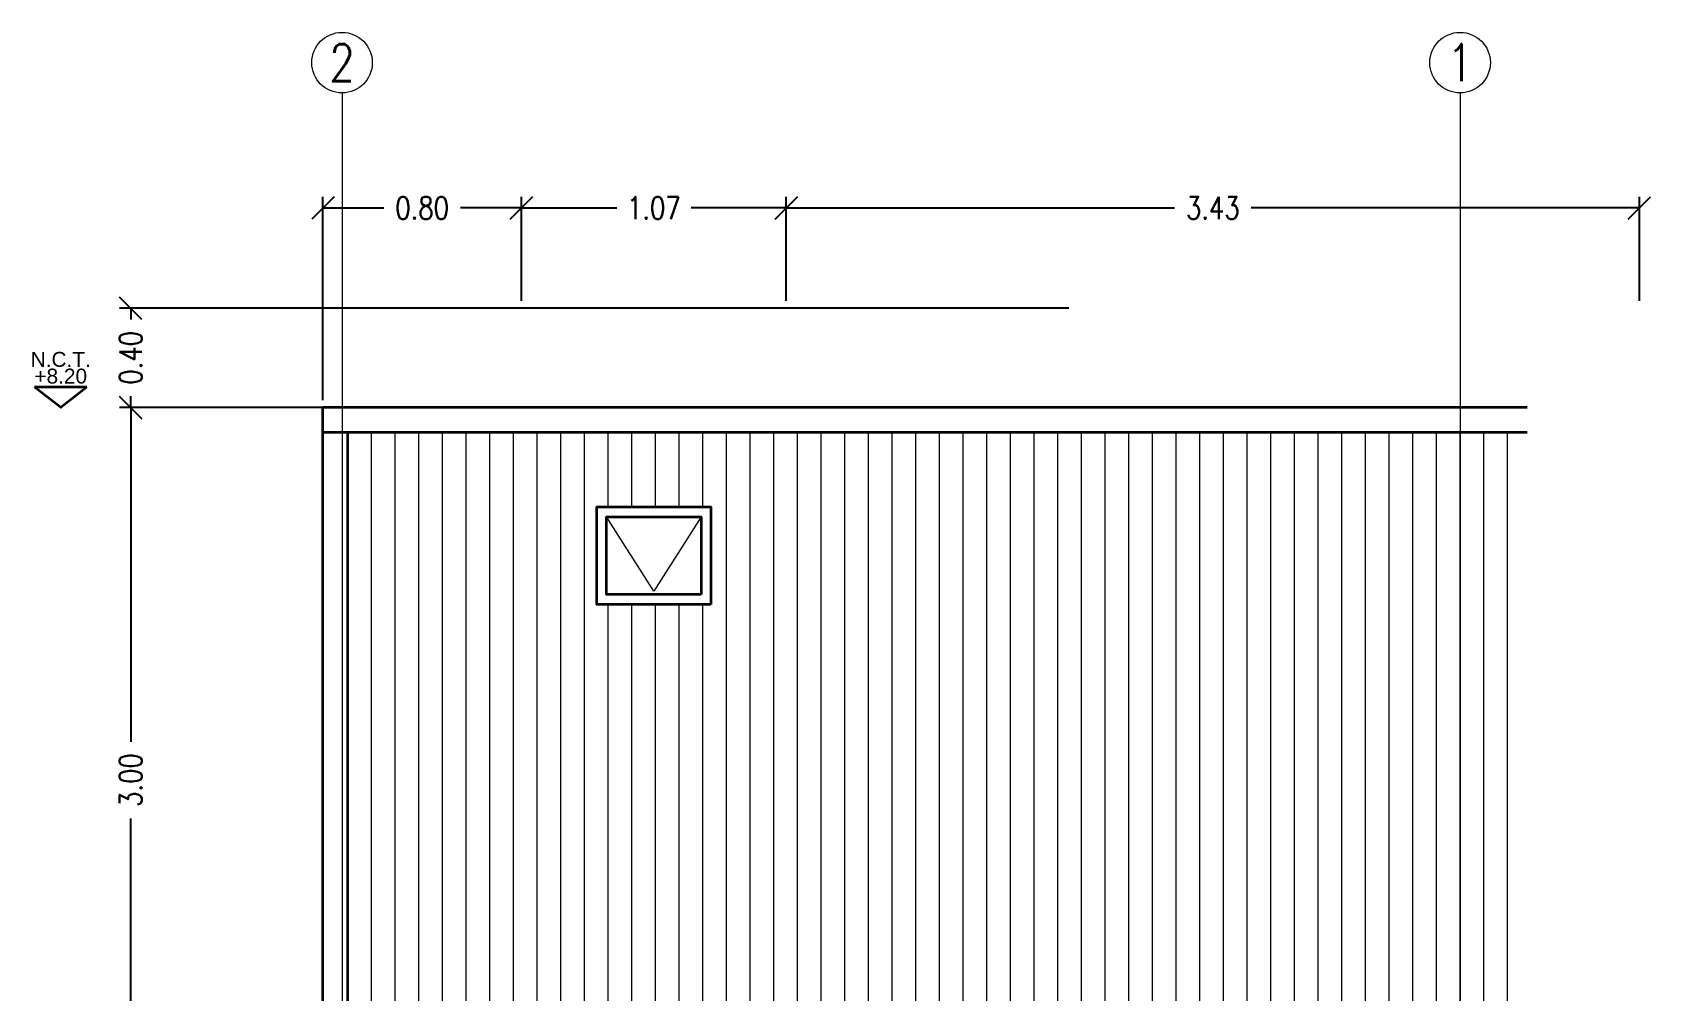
# Model space of a CAD drawing. Header units: metres. Extents: x 45 to 666, y -23 to 325.
# Drawn here: x 154.22 to 160.73, y -16.5 to -12.63 of the extents above; entities that cross this region are included whole.
import ezdxf
from ezdxf.enums import TextEntityAlignment as Align

# ---------------------------------------------------------------- set-up
doc = ezdxf.new("R2010")
doc.units = ezdxf.units.M
doc.header["$LTSCALE"] = 5
doc.header["$MEASUREMENT"] = 0
doc.linetypes.add('HIDDEN', pattern=[0.375, 0.25, -0.125])
doc.layers.get('0').update_dxf_attribs({"color": 30})
doc.layers.get('DEFPOINTS').update_dxf_attribs({"color": 210})
for name, color, linetype, lineweight in [('A-ANNO-DIMS', 3, 'Continuous', 18), ('A-ANNO-NOTE', 7, 'Continuous', 35), ('A-ANNO-SYMB', 3, 'Continuous', 18), ('A-ANNO-TEXT', 3, 'Continuous', 18), ('A-ELEV-MBE1', 7, 'Continuous', 35), ('A-ELEV-PATT', 8, 'Continuous', 18), ('A-FLOR-OVHD', 3, 'HIDDEN', 18)]:
    doc.layers.add(name, color=color, linetype=linetype, lineweight=lineweight)
doc.styles.add('E-ARIAL', font='arial.ttf')
doc.styles.add('E-ROMANS', font='romans.shx', dxfattribs={"width": 0.8})
doc.dimstyles.new('E-0050_TICK_18', dxfattribs={"dimscale": 0.001, "dimtxt": 90, "dimasz": 90, "dimexe": 45, "dimexo": 30, "dimgap": 45, "dimtad": 0, "dimzin": 0, "dimdsep": 46, "dimtxsty": 'E-ROMANS', "dimblk": 'OBLIQUE', "dimcen": 45, "dimclrd": 256, "dimclre": 256, "dimclrt": 256, "dimadec": 0, "dimazin": 0, "dimtfac": 1, "dimtmove": 1, "dimatfit": 3, "dimldrblk": 'OPEN90', "dimfxl": 1, "dimtfill": 1, "dimtolj": 1, "dimtzin": 0, "dimarcsym": 0})

# ---------------------------------------------------------------- blocks, each defined once
blk = doc.blocks.new('_Oblique')
at = {"color": 0, "linetype": 'ByBlock', "lineweight": -2}
blk.add_line((-0.5, -0.5), (0.5, 0.5), dxfattribs=at)
blk = doc.blocks.new('*D124')
at = {"layer": 'A-ANNO-DIMS', "lineweight": -2, "transparency": 16777216}
for p, q in [((157.2525, -13.714), (157.2525, -13.2953)), ((157.2525, -13.3403), (158.8148, -13.3403)), ((160.6865, -13.3403), (159.1243, -13.3403)), ((160.6865, -13.714), (160.6865, -13.2953))]:
    blk.add_line(p, q, dxfattribs=at)
at = {"layer": 'DEFPOINTS', "color": 0, "transparency": 16777216}
for p in [(157.2525, -13.3403), (157.2525, -13.744), (160.6865, -13.744)]:
    blk.add_point(p, dxfattribs=at)
at = {"layer": 'A-ANNO-DIMS', "lineweight": -2, "transparency": 16777216, "xscale": 0.09, "yscale": 0.09, "zscale": 0.09, "rotation": 180}
blk.add_blockref('_Oblique', (157.2525, -13.3403), dxfattribs=at)
at = {"layer": 'A-ANNO-DIMS', "lineweight": -2, "transparency": 16777216, "xscale": 0.09, "yscale": 0.09, "zscale": 0.09}
blk.add_blockref('_Oblique', (160.6865, -13.3403), dxfattribs=at)
at = {"layer": 'A-ANNO-DIMS', "transparency": 16777216, "insert": (158.9695, -13.3403), "char_height": 0.09, "attachment_point": 5, "style": 'E-ROMANS', "bg_fill": 3, "box_fill_scale": 1.25, "bg_fill_color": 256, "bg_fill_true_color": 13158600, "bg_fill_transparency": 0}
blk.add_mtext('\\A1;3.43', dxfattribs=at)
blk = doc.blocks.new('_Open90')
at = {"color": 0, "linetype": 'ByBlock', "lineweight": -2}
for p, q in [((0, 0), (-1, 0)), ((-0.5, 0.5), (0, 0)), ((0, 0), (-0.5, -0.5))]:
    blk.add_line(p, q, dxfattribs=at)
blk = doc.blocks.new('*D125')
at = {"layer": 'A-ANNO-DIMS', "lineweight": -2, "transparency": 16777216}
for p, q in [((156.1865, -13.714), (156.1865, -13.2953)), ((156.1865, -13.3403), (156.57, -13.3403)), ((157.2525, -13.3403), (156.8691, -13.3403)), ((157.2525, -13.714), (157.2525, -13.2953))]:
    blk.add_line(p, q, dxfattribs=at)
at = {"layer": 'DEFPOINTS', "color": 0, "transparency": 16777216}
for p in [(156.1865, -13.3403), (156.1865, -13.744), (157.2525, -13.744)]:
    blk.add_point(p, dxfattribs=at)
at = {"layer": 'A-ANNO-DIMS', "lineweight": -2, "transparency": 16777216, "xscale": 0.09, "yscale": 0.09, "zscale": 0.09, "rotation": 180}
blk.add_blockref('_Oblique', (156.1865, -13.3403), dxfattribs=at)
at = {"layer": 'A-ANNO-DIMS', "lineweight": -2, "transparency": 16777216, "xscale": 0.09, "yscale": 0.09, "zscale": 0.09}
blk.add_blockref('_Oblique', (157.2525, -13.3403), dxfattribs=at)
at = {"layer": 'A-ANNO-DIMS', "transparency": 16777216, "insert": (156.7195, -13.3403), "char_height": 0.09, "attachment_point": 5, "style": 'E-ROMANS', "bg_fill": 3, "box_fill_scale": 1.25, "bg_fill_color": 256, "bg_fill_true_color": 13158600, "bg_fill_transparency": 0}
blk.add_mtext('\\A1;1.07', dxfattribs=at)
blk = doc.blocks.new('*D529')
at = {"layer": 'A-ANNO-DIMS', "lineweight": -2, "transparency": 16777216}
for p, q in [((155.3875, -14.114), (155.3875, -13.2953)), ((155.3875, -13.3403), (155.6323, -13.3403)), ((156.1865, -13.3403), (155.9418, -13.3403)), ((156.1865, -13.714), (156.1865, -13.2953))]:
    blk.add_line(p, q, dxfattribs=at)
at = {"layer": 'DEFPOINTS', "color": 0, "transparency": 16777216}
for p in [(155.3875, -13.3403), (156.1865, -13.744), (155.3875, -14.144)]:
    blk.add_point(p, dxfattribs=at)
at = {"layer": 'A-ANNO-DIMS', "lineweight": -2, "transparency": 16777216, "xscale": 0.09, "yscale": 0.09, "zscale": 0.09, "rotation": 180}
blk.add_blockref('_Oblique', (155.3875, -13.3403), dxfattribs=at)
at = {"layer": 'A-ANNO-DIMS', "lineweight": -2, "transparency": 16777216, "xscale": 0.09, "yscale": 0.09, "zscale": 0.09}
blk.add_blockref('_Oblique', (156.1865, -13.3403), dxfattribs=at)
at = {"layer": 'A-ANNO-DIMS', "transparency": 16777216, "insert": (155.787, -13.3403), "char_height": 0.09, "attachment_point": 5, "style": 'E-ROMANS', "bg_fill": 3, "box_fill_scale": 1.25, "bg_fill_color": 256, "bg_fill_true_color": 13158600, "bg_fill_transparency": 0}
blk.add_mtext('\\A1;0.80', dxfattribs=at)
blk = doc.blocks.new('TAG-LEVEL-CO')
for points in [[(0.352, 0.272), (-0.352, 0.272)], [(0.352, 0.272), (0, 0), (-0.352, 0.272)]]:
    blk.add_lwpolyline(points)
at = {"style": 'E-ARIAL'}
for tag, p in [('N.P.T.', (0, 0.486)), ('%%P0,00', (0, 0.262))]:
    blk.add_attdef(tag, text='', height=0.2, dxfattribs=at).set_placement(p, align=Align.BOTTOM_CENTER)
blk = doc.blocks.new('*D192')
at = {"layer": 'A-ANNO-DIMS', "lineweight": -2, "transparency": 16777216}
for p, q in [((155.6004, -14.144), (154.569, -14.144)), ((154.614, -14.144), (154.614, -15.4893)), ((154.614, -17.144), (154.614, -15.7987)), ((155.6004, -17.144), (154.569, -17.144))]:
    blk.add_line(p, q, dxfattribs=at)
at = {"layer": 'DEFPOINTS', "color": 0, "transparency": 16777216}
for p in [(154.614, -14.144), (155.6304, -14.144), (155.6304, -17.144)]:
    blk.add_point(p, dxfattribs=at)
at = {"layer": 'A-ANNO-DIMS', "lineweight": -2, "transparency": 16777216, "xscale": 0.09, "yscale": 0.09, "zscale": 0.09}
for p, rotation in [((154.614, -14.144), 90), ((154.614, -17.144), 270)]:
    blk.add_blockref('_Oblique', p, dxfattribs=dict(at, rotation=rotation))
at = {"layer": 'A-ANNO-DIMS', "transparency": 16777216, "insert": (154.614, -15.644), "char_height": 0.09, "attachment_point": 5, "rotation": 90, "style": 'E-ROMANS', "bg_fill": 3, "box_fill_scale": 1.25, "bg_fill_color": 256, "bg_fill_true_color": 13158600, "bg_fill_transparency": 0}
blk.add_mtext('\\A1;3.00', dxfattribs=at)
blk = doc.blocks.new('*D193')
at = {"layer": 'A-ANNO-DIMS', "lineweight": -2, "transparency": 16777216}
for p, q in [((158.3894, -13.744), (154.569, -13.744)), ((154.614, -13.744), (154.614, -13.7893)), ((154.614, -14.144), (154.614, -14.0987)), ((155.6004, -14.144), (154.569, -14.144))]:
    blk.add_line(p, q, dxfattribs=at)
at = {"layer": 'DEFPOINTS', "color": 0, "transparency": 16777216}
for p in [(154.614, -13.744), (158.4194, -13.744), (155.6304, -14.144)]:
    blk.add_point(p, dxfattribs=at)
at = {"layer": 'A-ANNO-DIMS', "lineweight": -2, "transparency": 16777216, "xscale": 0.09, "yscale": 0.09, "zscale": 0.09}
for p, rotation in [((154.614, -13.744), 90), ((154.614, -14.144), 270)]:
    blk.add_blockref('_Oblique', p, dxfattribs=dict(at, rotation=rotation))
at = {"layer": 'A-ANNO-DIMS', "transparency": 16777216, "insert": (154.614, -13.944), "char_height": 0.09, "attachment_point": 5, "rotation": 90, "style": 'E-ROMANS', "bg_fill": 3, "box_fill_scale": 1.25, "bg_fill_color": 256, "bg_fill_true_color": 13158600, "bg_fill_transparency": 0}
blk.add_mtext('\\A1;0.40', dxfattribs=at)

msp = doc.modelspace()

# ---------------------------------------------------------------- hatches: boundary and pattern name
at = {"layer": 'A-ELEV-PATT'}
h = msp.add_hatch(dxfattribs=at)
h.set_pattern_fill('LINE', color=256, scale=0.03, angle=90, style=0)
h.set_pattern_definition([(90, (155.48754, -17.00402), (-0.09525, 6e-18), [])])
h.paths.add_polyline_path([(160.2342, -14.244), (159.9645, -14.244), (159.9645, -17.004), (160.2342, -17.004)])
h.paths.add_polyline_path([(159.9645, -14.244), (155.4875, -14.244), (155.4875, -17.004), (159.6325, -17.004), (159.6325, -16.604), (159.7425, -16.604), (159.7425, -17.004), (159.9645, -17.004)])
h.paths.add_polyline_path([(156.4895, -14.9374), (156.4895, -14.544), (156.9495, -14.544), (156.9495, -14.9374)])

# ---------------------------------------------------------------- linework, layer by layer
at = {"layer": 'A-ANNO-SYMB', "ltscale": 2}
for points in [[(155.4645, -12.8774), (155.4645, -23.2279)], [(159.9645, -12.8774), (159.9645, -23.2279)]]:
    msp.add_lwpolyline(points, dxfattribs=at)
at = {"layer": 'A-ANNO-SYMB', "linetype": 'Continuous', "ltscale": 5}
for centre in [(155.4645, -12.7555), (159.9645, -12.7555)]:
    msp.add_circle(centre, 0.1219, dxfattribs=at)
at = {"layer": 'A-ELEV-MBE1'}
for p, q in [((155.3875, -17.004), (155.3875, -14.144)), ((155.4875, -17.004), (155.4875, -14.244))]:
    msp.add_line(p, q, dxfattribs=at)
for points in [[(155.4665, -14.144), (155.3875, -14.144)], [(159.9645, -14.144), (155.4645, -14.144)], [(160.2342, -14.144), (159.8875, -14.144)], [(155.4665, -14.244), (155.3875, -14.244)], [(159.9645, -14.244), (155.4645, -14.244)], [(160.2342, -14.244), (159.8875, -14.244)]]:
    msp.add_lwpolyline(points, dxfattribs=at)
for points in [[(156.9495, -14.9374), (156.4895, -14.9374), (156.4895, -14.544), (156.9495, -14.544)], [(156.9095, -14.8974), (156.5295, -14.8974), (156.5295, -14.584), (156.9095, -14.584)]]:
    msp.add_lwpolyline(points, close=True, dxfattribs=at)
at = {"layer": 'A-FLOR-OVHD'}
for p, q in [((156.7195, -14.8839), (156.5295, -14.584)), ((156.9095, -14.584), (156.7195, -14.8839))]:
    msp.add_line(p, q, dxfattribs=at)

# ---------------------------------------------------------------- block references
at = {"layer": 'A-ANNO-NOTE', "xscale": 0.3000000000000114, "yscale": 0.3000000000000114, "zscale": 0.3000000000000114}
msp.add_blockref('TAG-LEVEL-CO', (154.3323, -14.144), dxfattribs=at).add_auto_attribs({'%%P0,00': '+8.20', 'N.P.T.': 'N.C.T.'})

# ---------------------------------------------------------------- texts
at = {"layer": 'A-ANNO-TEXT', "ltscale": 5, "char_height": 0.15, "attachment_point": 5, "style": 'E-ROMANS'}
for s, insert in [('2', (155.4645, -12.7555)), ('1', (159.9645, -12.7555))]:
    msp.add_mtext(s, dxfattribs=dict(at, insert=insert))

# ---------------------------------------------------------------- next in the draw order: dimensions: what is measured, and where the dimension line sits
at = {"layer": 'A-ANNO-DIMS'}
dim = msp.add_linear_dim(base=(157.2525, -13.3403), p1=(160.6865, -13.744), p2=(157.2525, -13.744), angle=180, dimstyle='E-0050_TICK_18', dxfattribs=at)
dim.commit()
dim.dimension.update_dxf_attribs({"geometry": '*D124', "text_midpoint": (158.9695, -13.3403)})

# ---------------------------------------------------------------- next in the draw order: dimensions: what is measured, and where the dimension line sits
dim = msp.add_linear_dim(base=(156.1865, -13.3403), p1=(157.2525, -13.744), p2=(156.1865, -13.744), angle=180, dimstyle='E-0050_TICK_18', dxfattribs=at)
dim.commit()
dim.dimension.update_dxf_attribs({"geometry": '*D125', "text_midpoint": (156.7195, -13.3403)})

# ---------------------------------------------------------------- next in the draw order: dimensions: what is measured, and where the dimension line sits
dim = msp.add_linear_dim(base=(155.3875, -13.3403), p1=(156.1865, -13.744), p2=(155.3875, -14.144), angle=180, dimstyle='E-0050_TICK_18', dxfattribs=at)
dim.commit()
dim.dimension.update_dxf_attribs({"geometry": '*D529', "text_midpoint": (155.787, -13.3403)})

# ---------------------------------------------------------------- next in the draw order: dimensions: what is measured, and where the dimension line sits
dim = msp.add_linear_dim(base=(154.614, -14.144), p1=(155.6304, -17.144), p2=(155.6304, -14.144), angle=90, dimstyle='E-0050_TICK_18', dxfattribs=at)
dim.commit()
dim.dimension.update_dxf_attribs({"geometry": '*D192', "text_midpoint": (154.614, -15.644)})

# ---------------------------------------------------------------- next in the draw order: dimensions: what is measured, and where the dimension line sits
dim = msp.add_linear_dim(base=(154.614, -13.744), p1=(155.6304, -14.144), p2=(158.4194, -13.744), angle=90, dimstyle='E-0050_TICK_18', dxfattribs=at)
dim.commit()
dim.dimension.update_dxf_attribs({"geometry": '*D193', "text_midpoint": (154.614, -13.944)})

doc.saveas('drawing.dxf')
